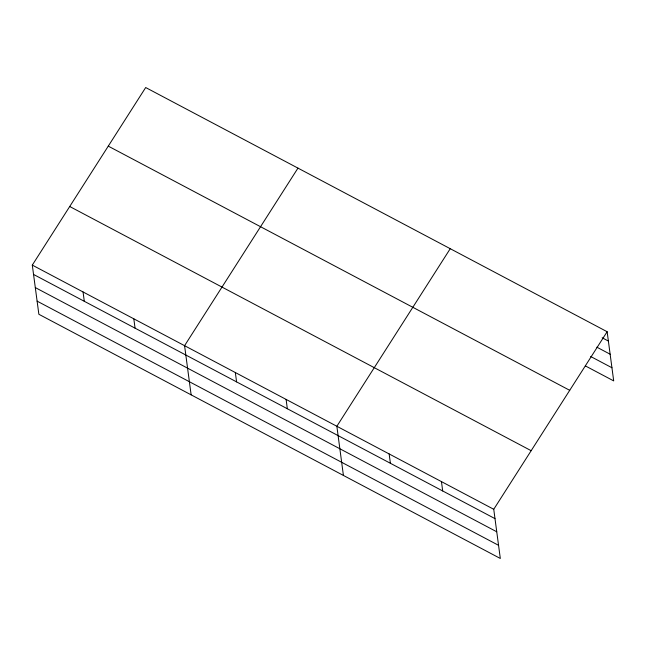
<?xml version="1.0" encoding="UTF-8"?>
<svg xmlns="http://www.w3.org/2000/svg" width="646" height="646" viewBox="0 0 646 646"><rect width="100%" height="100%" fill="white"/><g stroke="black" fill="none" stroke-linecap="round" stroke-linejoin="round"><path stroke-width="0.97" d="M607.135 331.721L493.746 509.29L500.311 558.467L38.865 314.279L32.3 265.102L145.689 87.533L607.135 331.721L613.7 380.898L585.333 365.886M297.967 168.113L184.578 345.683L191.135 394.859M450.246 248.694L336.857 426.263L343.414 475.44M602.177 337.777L608.387 341.064M596.839 347.168L610.139 354.21M590.67 356.495L611.948 367.752M108.27 146.133L569.715 390.321M69.72 206.502L531.165 450.69M32.3 265.102L493.746 509.29M33.544 274.437L494.989 518.633M35.304 287.583L496.742 531.779M37.105 301.133L498.55 545.321M441.452 481.617L442.696 490.952M389.15 453.944L390.394 463.279M286.097 399.406L287.341 408.74M235.338 372.54L236.581 381.883M133.819 318.825L135.062 328.16M83.059 291.96L84.303 301.302"/></g></svg>
